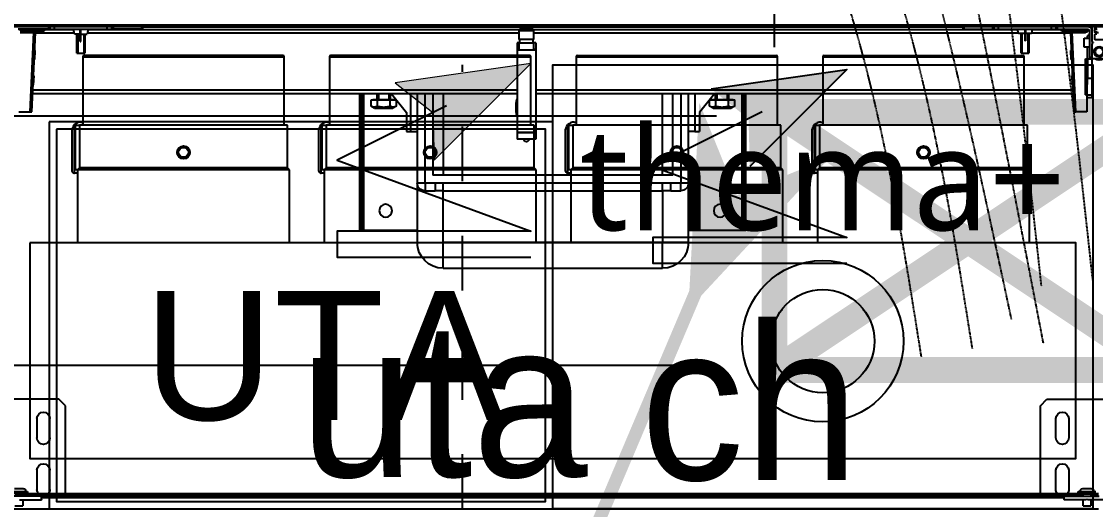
# Model space of a CAD drawing. Header units: millimetres. Extents: x 454430 to 532383, y -370512 to -310890.
# Drawn here: x 466463 to 467295, y -354856 to -354477 of the extents above; entities that cross this region are included whole.
import ezdxf

# ---------------------------------------------------------------- set-up
doc = ezdxf.new("R2010")
doc.units = ezdxf.units.MM
for name, pattern in [('prlm_ef', [0.165, 0.1, -0.065]), ('prlm_gaz', [36, 24, -3, 0, -3, 0, -3, 0, -3]), ('prlm_vmc', [0.282222, 0.141111, -0.141111])]:
    doc.linetypes.add(name, pattern=pattern)
doc.layers.add('_GAZELEC-BOITE INCORPO', color=36, linetype='Continuous', lineweight=18)
for name, color, linetype in [('_GAZELEC-EAU CHAUDE', 1, 'Continuous'), ('GAZ-EU FLECHE', 42, 'Continuous'), ('prlm-CHAUFF', 30, 'Continuous'), ('prlm-EAU-EF', 161, 'Continuous'), ('prlm-ELEC-CFO', 201, 'Continuous'), ('prlm-GAZ', 20, 'Continuous'), ('prlm-MOD', 64, 'Continuous')]:
    doc.layers.add(name, color=color, linetype=linetype)
doc.styles.add('Arial', font='arial.ttf')
doc.styles.add('prlm-chauff', font='trebucbi.ttf', dxfattribs={"height": 18})
doc.styles.add('prlm-elec-cfo', font='comic.ttf', dxfattribs={"height": 12})
doc.styles.get("Standard").update_dxf_attribs({"font": 'arial.ttf'})
doc.dimstyles.new('200', dxfattribs={"dimtxt": 150, "dimasz": 25, "dimexe": 50, "dimexo": 50, "dimgap": 20, "dimtad": 1, "dimdec": 0, "dimlfac": 0.1, "dimdsep": 46, "dimtxsty": 'Arial', "dimblk1": 'DOTBLANK', "dimblk2": 'DOTBLANK', "dimsah": 1, "dimcen": 25, "dimclrd": 5, "dimclre": 5, "dimadec": 0, "dimazin": 0, "dimtfac": 1, "dimtdec": 0, "dimtmove": 0, "dimatfit": 3, "dimldrblk": 'DOTBLANK', "dimfxl": 50, "dimtolj": 1, "dimtzin": 0, "dimarcsym": 0})

# ---------------------------------------------------------------- blocks, each defined once
blk = doc.blocks.new('xi.uta')
at = {"layer": 'prlm-ELEC-CFO', "lineweight": 5}
blk.add_hatch(color=0, dxfattribs=at).paths.add_polyline_path([(-3, 6), (-0.103, 3.699), (0, 0), (7.5, 7.5)])
at = {"layer": 'prlm-ELEC-CFO', "color": 0, "lineweight": 5, "flags": 128}
blk.add_lwpolyline([(-3, 6), (-0.103, 3.699), (0, 0), (7.5, 7.5)], close=True, dxfattribs=at)
at = {"layer": 'prlm-ELEC-CFO', "color": 0}
blk.add_lwpolyline([(0.955, 4.227), (-7.5, 0), (7.5, -5.5), (-7.5, -5.5), (-7.5, -7.5), (7.5, -7.5)], dxfattribs=at)
blk = doc.blocks.new('xi.CH')
at = {"layer": 'prlm-ELEC-CFO', "lineweight": 5}
blk.add_hatch(color=0, dxfattribs=at).paths.add_polyline_path([(-3, 6), (-0.103, 3.699), (0, 0), (7.5, 7.5)])
at = {"layer": 'prlm-ELEC-CFO', "color": 0}
for points in [[(-3, 6), (7.5, 7.5), (0, 0)], [(0.955, 4.227), (-7.5, 0), (7.5, -5.5), (-7.5, -5.5), (-7.5, -7.5), (7.5, -7.5)]]:
    blk.add_lwpolyline(points, dxfattribs=at)
blk = doc.blocks.new('MTI900_Alu_390')
at = {"layer": 'prlm-MOD', "color": 1, "linetype": 'Continuous'}
for p, q in [((-4.225, 0), (4.225, 0)), ((-4.165, -0.025), (-4.105, -0.025)), ((-4.13, -0.07), (-3.963, -0.07)), ((-4.105, -0.07), (-4.105, -0.025)), ((-3.96, -0.073), (-3.96, -0.097)), ((3.96, -0.073), (3.96, -0.097)), ((4.13, -0.07), (3.963, -0.07)), ((4.105, -0.025), (4.165, -0.025)), ((4.105, -0.025), (4.105, -0.07)), ((4.135, -0.075), (4.13, -0.07)), ((4.14, -0.07), (4.135, -0.075)), ((4.267, -0.07), (4.14, -0.07)), ((4.165, -0.07), (4.165, -0.025)), ((-3.963, -0.1), (-4.229, -0.1)), ((-4.203, -0.125), (-4.067, -0.125)), ((-4.203, -0.135), (-4.067, -0.135)), ((-4.1675, -0.158), (-4.1025, -0.158)), ((-4.105, -0.115), (-4.165, -0.115)), ((-4.105, -0.115), (-4.105, -0.1)), ((-4.105, -0.105), (4.105, -0.105)), ((-4.095, -0.125), (-4.105, -0.115)), ((-4.1, -0.12), (4.1, -0.12)), ((-4.067, -0.125), (-4.067, -0.12)), ((-4.067, -0.135), (-4.067, -0.125)), ((-3.995, -0.3), (-3.995, -0.15)), ((-3.96, -0.09), (3.96, -0.09)), ((-3.895, -0.15), (-3.895, -0.3)), ((-3.775, -0.12), (-3.775, -0.8)), ((3.775, -0.12), (3.775, -0.8)), ((3.895, -0.15), (3.895, -0.3)), ((3.963, -0.1), (4.229, -0.1)), ((3.995, -0.3), (3.995, -0.15)), ((4.067, -0.12), (4.067, -0.125)), ((4.067, -0.125), (4.203, -0.125)), ((4.067, -0.125), (4.067, -0.135)), ((4.067, -0.135), (4.203, -0.135)), ((4.105, -0.115), (4.095, -0.125)), ((4.1025, -0.158), (4.1675, -0.158)), ((4.105, -0.1), (4.105, -0.115)), ((4.165, -0.115), (4.105, -0.115)), ((4.165, -0.115), (4.165, -0.1)), ((4.165, -0.105), (4.225, -0.105)), ((4.175, -0.125), (4.165, -0.115)), ((4.17, -0.12), (4.225, -0.12)), ((-3.995, -0.7), (-3.995, -0.55)), ((-3.895, -0.55), (-3.895, -0.7)), ((3.895, -0.55), (3.895, -0.7)), ((3.995, -0.7), (3.995, -0.55)), ((-3.775, -0.8), (-3.825, -0.85)), ((3.775, -0.8), (3.825, -0.85)), ((-3.825, -0.85), (-4.305, -0.85)), ((3.825, -0.85), (4.305, -0.85)), ((-0.85, -1.865), (0.85, -1.865)), ((-0.85, -1.865), (-0.85, -2.065)), ((0.85, -1.865), (0.85, -2.065)), ((-1.05, -2.525), (-1.05, -2.065)), ((-1.05, -2.065), (-0.85, -2.065)), ((0.85, -2.065), (-0.85, -2.065)), ((-0.85, -2.065), (-0.85, -2.465)), ((0.85, -2.465), (0.85, -2.065)), ((1.05, -2.065), (0.85, -2.065)), ((1.05, -2.065), (1.05, -2.525)), ((-1.495, -2.16), (-1.495, -3.215)), ((-1.48, -2.16), (-1.495, -2.16)), ((-1.48, -2.16), (-1.48, -3.215)), ((-1.48, -2.16), (-1.465, -2.16)), ((-1.465, -2.16), (-1.05, -2.16)), ((-1.465, -2.16), (-1.465, -3.215)), ((1.05, -2.16), (1.465, -2.16)), ((1.465, -2.16), (1.48, -2.16)), ((1.465, -2.16), (1.465, -3.215)), ((1.48, -2.16), (1.48, -3.215)), ((1.48, -2.16), (1.495, -2.16)), ((1.495, -2.16), (1.495, -3.215)), ((-0.99, -2.465), (-0.9124, -2.465)), ((-0.99, -2.525), (-0.99, -2.465)), ((-0.85, -2.465), (-0.9124, -2.465)), ((-0.9124, -2.525), (-0.9124, -2.465)), ((-0.85, -2.465), (0.85, -2.465)), ((-0.85, -2.465), (-0.85, -2.5242)), ((0.9124, -2.465), (0.85, -2.465)), ((0.85, -2.465), (0.85, -2.5242)), ((0.9124, -2.465), (0.99, -2.465)), ((0.9124, -2.465), (0.9124, -2.525)), ((0.99, -2.465), (0.99, -2.525)), ((-1.05, -3.215), (-1.05, -2.525)), ((-0.99, -2.525), (-1.05, -2.525)), ((-0.99, -2.525), (-0.99, -3.215)), ((-0.9124, -2.525), (-0.99, -2.525)), ((0.85, -2.5242), (-0.85, -2.5242)), ((0.99, -2.525), (0.9124, -2.525)), ((0.99, -3.215), (0.99, -2.525)), ((1.05, -2.525), (0.99, -2.525)), ((1.05, -2.525), (1.05, -3.215)), ((0.93, -2.585), (-0.93, -2.585)), ((-0.93, -3.215), (-0.93, -2.585)), ((-0.85, -3.215), (-0.85, -2.585)), ((0.85, -2.585), (0.85, -3.215)), ((0.93, -2.585), (0.93, -3.215)), ((-0.2775, -2.915), (-0.2775, -2.865)), ((-0.1325, -2.865), (-0.2775, -2.865)), ((-0.1325, -2.915), (-0.1325, -2.865)), ((-1.1342, -2.925), (-1.1, -2.925)), ((-1.1342, -3.0705), (-1.1342, -2.925)), ((-1.1, -2.925), (-1.1, -3.215)), ((-1.1, -2.925), (-1.05, -2.925)), ((-0.1325, -2.915), (-0.2775, -2.915)), ((-0.2775, -2.9175), (-0.2775, -2.915)), ((-0.2775, -2.9175), (-0.1325, -2.9175)), ((-0.2775, -3.5575), (-0.2775, -2.9175)), ((-0.1325, -2.9175), (-0.1325, -2.915)), ((-0.1325, -3.5575), (-0.1325, -2.9175)), ((1.1, -2.925), (1.05, -2.925)), ((1.1, -3.215), (1.1, -2.925)), ((1.1, -2.925), (1.1342, -2.925)), ((1.1342, -3.0705), (1.1342, -2.925)), ((-4.1351, -3.077), (-4.05, -3.077)), ((-4.0221, -3.692), (-4.05, -3.077)), ((-4.05, -3.077), (-4.035, -3.077)), ((-4.035, -3.077), (-4.0071, -3.6913)), ((-1.2504, -3.215), (-1.1342, -3.0705)), ((1.2504, -3.215), (1.1342, -3.0705)), ((4.0071, -3.6913), (4.035, -3.077)), ((4.05, -3.077), (4.0221, -3.692)), ((4.035, -3.077), (4.05, -3.077)), ((4.1351, -3.077), (4.05, -3.077)), ((4.136, -3.497), (4.1351, -3.077)), ((-1.38, -3.106), (-1.4081, -3.1204)), ((-1.4081, -3.1204), (-1.4081, -3.17)), ((-1.38, -3.106), (-1.24, -3.106)), ((-1.3591, -3.1204), (-1.3591, -3.17)), ((-1.2609, -3.1204), (-1.2609, -3.17)), ((-1.2119, -3.1204), (-1.24, -3.106)), ((-1.2119, -3.1204), (-1.2119, -3.1671)), ((1.24, -3.106), (1.2119, -3.1204)), ((1.2119, -3.1204), (1.2119, -3.1671)), ((1.24, -3.106), (1.38, -3.106)), ((1.2609, -3.1204), (1.2609, -3.17)), ((1.3591, -3.1204), (1.3591, -3.17)), ((1.4081, -3.1204), (1.38, -3.106)), ((1.4081, -3.1204), (1.4081, -3.17)), ((-0.2775, -3.215), (-4.0287, -3.215)), ((-1.4081, -3.17), (-1.3836, -3.17)), ((-1.395, -3.17), (-1.395, -3.172)), ((-1.395, -3.172), (-1.225, -3.172)), ((-1.3836, -3.17), (-1.3591, -3.17)), ((-1.36, -3.172), (-1.36, -3.215)), ((-1.3591, -3.17), (-1.31, -3.17)), ((-1.3508, -3.215), (-1.3508, -3.172)), ((-1.31, -3.17), (-1.2609, -3.17)), ((-1.2692, -3.215), (-1.2692, -3.172)), ((-1.2609, -3.17), (-1.2364, -3.17)), ((-1.26, -3.215), (-1.26, -3.172)), ((-1.2364, -3.17), (-1.2142, -3.17)), ((-1.225, -3.172), (-1.225, -3.17)), ((4.0287, -3.215), (-0.1325, -3.215)), ((1.2142, -3.17), (1.2364, -3.17)), ((1.225, -3.17), (1.225, -3.172)), ((1.225, -3.172), (1.395, -3.172)), ((1.2364, -3.17), (1.2609, -3.17)), ((1.26, -3.172), (1.26, -3.215)), ((1.2609, -3.17), (1.31, -3.17)), ((1.2692, -3.215), (1.2692, -3.172)), ((1.31, -3.17), (1.3591, -3.17)), ((1.3508, -3.215), (1.3508, -3.172)), ((1.3591, -3.17), (1.3836, -3.17)), ((1.36, -3.215), (1.36, -3.172)), ((1.3836, -3.17), (1.4081, -3.17)), ((1.395, -3.172), (1.395, -3.17)), ((4.125, -3.207), (4.125, -3.487)), ((4.125, -3.207), (4.175, -3.207)), ((4.1353, -3.187), (4.175, -3.187)), ((4.175, -3.187), (4.175, -3.207)), ((4.175, -3.207), (4.175, -3.337)), ((-0.2775, -3.245), (-4.0274, -3.245)), ((-4.0205, -3.2854), (-4.0255, -3.2857)), ((-4.0205, -3.2854), (-4.0173, -3.3556)), ((4.0274, -3.245), (-0.1325, -3.245)), ((4.0173, -3.3556), (4.0205, -3.2854)), ((4.0255, -3.2857), (4.0205, -3.2854)), ((-4.0223, -3.3558), (-4.0173, -3.3556)), ((4.0173, -3.3556), (4.0223, -3.3558)), ((4.14, -3.337), (4.175, -3.337)), ((4.14, -3.487), (4.14, -3.337)), ((4.175, -3.337), (4.175, -3.487)), ((-4.0116, -3.4816), (-4.0166, -3.4819)), ((-4.0116, -3.4816), (-4.0084, -3.5518)), ((4.0084, -3.5518), (4.0116, -3.4816)), ((4.0166, -3.4819), (4.0116, -3.4816)), ((4.125, -3.487), (4.14, -3.487)), ((4.14, -3.487), (4.155, -3.487)), ((4.14, -3.487), (4.14, -3.577)), ((4.155, -3.487), (4.175, -3.487)), ((4.155, -3.497), (4.155, -3.487)), ((4.175, -3.487), (4.175, -3.49)), ((4.175, -3.49), (4.175, -3.6008)), ((4.272, -3.487), (4.178, -3.487)), ((-4.0134, -3.552), (-4.0084, -3.5518)), ((-3.685, -3.532), (-3.625, -3.532)), ((-3.685, -3.532), (-3.685, -3.677)), ((-3.6789, -3.677), (-3.6789, -3.532)), ((-3.6311, -3.677), (-3.6311, -3.532)), ((-3.625, -3.677), (-3.625, -3.532)), ((-0.2775, -3.5575), (-0.1325, -3.5575)), ((-0.2775, -3.56), (-0.2775, -3.5575)), ((-0.2775, -3.61), (-0.2775, -3.56)), ((-0.26, -3.56), (-0.2775, -3.56)), ((-0.26, -3.5575), (-0.26, -3.6075)), ((-0.15, -3.6075), (-0.15, -3.5575)), ((-0.1325, -3.56), (-0.15, -3.56)), ((-0.1325, -3.56), (-0.1325, -3.5575)), ((-0.1325, -3.61), (-0.1325, -3.56)), ((3.625, -3.532), (3.685, -3.532)), ((3.625, -3.532), (3.625, -3.682)), ((3.6311, -3.682), (3.6311, -3.532)), ((3.6789, -3.682), (3.6789, -3.532)), ((3.685, -3.682), (3.685, -3.532)), ((4.0084, -3.5518), (4.0134, -3.552)), ((4.14, -3.4972), (4.136, -3.497)), ((4.155, -3.702), (4.155, -3.497)), ((4.175, -3.497), (4.155, -3.497)), ((4.195, -3.5614), (4.195, -3.5226)), ((-3.66, -3.6225), (-3.655, -3.6225)), ((-3.66, -3.6225), (-3.66, -3.6361)), ((-3.66, -3.6361), (-3.655, -3.6361)), ((-3.66, -3.6361), (-3.66, -3.717)), ((-3.655, -3.6225), (-3.655, -3.6361)), ((-3.655, -3.6361), (-3.655, -3.717)), ((-0.255, -3.61), (-0.2775, -3.61)), ((-0.15, -3.6075), (-0.26, -3.6075)), ((-0.15, -3.6375), (-0.26, -3.6375)), ((-0.26, -3.6375), (-0.26, -3.7075)), ((-0.255, -3.6075), (-0.255, -3.6375)), ((-0.155, -3.6375), (-0.155, -3.6075)), ((-0.1325, -3.61), (-0.155, -3.61)), ((-0.15, -3.7075), (-0.15, -3.6375)), ((3.655, -3.6411), (3.655, -3.6275)), ((3.66, -3.6275), (3.655, -3.6275)), ((3.655, -3.717), (3.655, -3.6411)), ((3.66, -3.6411), (3.655, -3.6411)), ((3.66, -3.6411), (3.66, -3.6275)), ((3.66, -3.717), (3.66, -3.6411)), ((4.115, -3.577), (4.115, -3.647)), ((4.155, -3.577), (4.115, -3.577)), ((4.115, -3.647), (4.155, -3.647)), ((4.14, -3.647), (4.14, -3.6567)), ((4.175, -3.6232), (4.175, -3.6008)), ((4.175, -3.6232), (4.175, -3.734)), ((4.1759, -3.6029), (4.1829, -3.6099)), ((4.1829, -3.6141), (4.1759, -3.6211)), ((4.195, -3.674), (4.195, -3.64)), ((4.198, -3.637), (4.266, -3.637)), ((-4.375, -3.737), (4.375, -3.737)), ((-3.9067, -3.717), (-4.14, -3.717)), ((-4.105, -3.712), (-4.135, -3.712)), ((-4.125, -3.692), (-4.0221, -3.692)), ((-4.125, -3.702), (-4.105, -3.702)), ((-4.105, -3.702), (-3.965, -3.702)), ((-4.105, -3.702), (-4.105, -3.712)), ((-4.105, -3.712), (-4.105, -3.717)), ((-3.965, -3.712), (-4.105, -3.712)), ((-4.0071, -3.6913), (-4.0221, -3.692)), ((-4.022, -3.6925), (-4.0221, -3.692)), ((-3.7066, -3.685), (-4.0074, -3.685)), ((-4.0071, -3.6913), (-4.007, -3.6925)), ((-3.965, -3.702), (-3.945, -3.702)), ((-3.965, -3.702), (-3.965, -3.712)), ((-3.965, -3.717), (-3.965, -3.712)), ((-3.935, -3.712), (-3.965, -3.712)), ((-3.935, -3.712), (-3.935, -3.717)), ((-3.935, -3.715), (-3.7126, -3.715)), ((-3.9067, -3.737), (-3.9067, -3.717)), ((-3.9067, -3.717), (-3.8932, -3.717)), ((-3.8932, -3.717), (-3.86, -3.717)), ((-3.8932, -3.717), (-3.8932, -3.737)), ((-3.86, -3.717), (-3.45, -3.717)), ((-3.86, -3.717), (-3.86, -3.737)), ((-3.705, -3.677), (-3.713, -3.717)), ((-3.66, -3.677), (-3.705, -3.677)), ((-3.655, -3.677), (-3.605, -3.677)), ((-3.597, -3.717), (-3.605, -3.677)), ((-0.26, -3.685), (-3.6034, -3.685)), ((-3.5974, -3.715), (-0.25, -3.715)), ((-3.45, -3.717), (-3.45, -3.737)), ((-3.45, -3.717), (-3.4168, -3.717)), ((-3.4168, -3.737), (-3.4168, -3.717)), ((-3.4168, -3.717), (-3.4033, -3.717)), ((-3.185, -3.717), (-3.4033, -3.717)), ((-3.4033, -3.717), (-3.4033, -3.737)), ((-3.185, -3.717), (-3.175, -3.717)), ((-3.185, -3.737), (-3.185, -3.717)), ((-3.175, -3.717), (-3.175, -3.737)), ((-3.175, -3.735), (-0.2433, -3.735)), ((-0.26, -3.7075), (-0.15, -3.7075)), ((-0.25, -3.7075), (-0.25, -3.7225)), ((-0.25, -3.7225), (-0.16, -3.7225)), ((-0.1667, -3.735), (3.175, -3.735)), ((-0.16, -3.7225), (-0.16, -3.7075)), ((-0.16, -3.715), (3.5984, -3.715)), ((3.6044, -3.685), (-0.15, -3.685)), ((3.175, -3.717), (3.185, -3.717)), ((3.175, -3.737), (3.175, -3.717)), ((3.185, -3.717), (3.4033, -3.717)), ((3.185, -3.717), (3.185, -3.737)), ((3.4033, -3.737), (3.4033, -3.717)), ((3.4033, -3.717), (3.4168, -3.717)), ((3.4168, -3.717), (3.45, -3.717)), ((3.4168, -3.717), (3.4168, -3.737)), ((3.45, -3.717), (3.86, -3.717)), ((3.45, -3.717), (3.45, -3.737)), ((3.605, -3.682), (3.598, -3.717)), ((3.655, -3.682), (3.605, -3.682)), ((3.705, -3.682), (3.66, -3.682)), ((3.712, -3.717), (3.705, -3.682)), ((4.0074, -3.685), (3.7056, -3.685)), ((3.7116, -3.715), (3.935, -3.715)), ((3.86, -3.717), (3.8932, -3.717)), ((3.86, -3.717), (3.86, -3.737)), ((3.8932, -3.717), (3.9067, -3.717)), ((3.8932, -3.737), (3.8932, -3.717)), ((3.9067, -3.717), (4.14, -3.717)), ((3.9067, -3.717), (3.9067, -3.737)), ((3.935, -3.717), (3.935, -3.712)), ((3.965, -3.712), (3.935, -3.712)), ((3.945, -3.702), (3.965, -3.702)), ((3.965, -3.702), (4.105, -3.702)), ((3.965, -3.712), (3.965, -3.702)), ((3.965, -3.712), (3.965, -3.717)), ((4.105, -3.712), (3.965, -3.712)), ((4.007, -3.6925), (4.0071, -3.6913)), ((4.0071, -3.6913), (4.0221, -3.692)), ((4.0221, -3.692), (4.022, -3.6925)), ((4.0221, -3.692), (4.125, -3.692)), ((4.105, -3.702), (4.125, -3.702)), ((4.105, -3.712), (4.105, -3.702)), ((4.105, -3.717), (4.105, -3.712)), ((4.135, -3.712), (4.105, -3.712)), ((4.125, -3.692), (4.125, -3.702)), ((4.135, -3.712), (4.135, -3.717)), ((4.165, -3.7265), (4.165, -3.737)), ((4.175, -3.734), (4.175, -3.737)), ((4.195, -3.722), (4.195, -3.693)), ((4.195, -3.695), (4.215, -3.695)), ((4.215, -3.715), (4.195, -3.715)), ((4.2109, -3.677), (4.198, -3.677)), ((4.198, -3.69), (4.2252, -3.69)), ((4.198, -3.725), (4.212, -3.725)), ((4.375, -3.747), (-4.375, -3.747))]:
    blk.add_line(p, q, dxfattribs=at)
for centre, radius in [((-1.295, -2.31), 0.05), ((1.295, -2.31), 0.05), ((4.23, -3.542), 0.035), ((4.23, -3.542), 0.03)]:
    blk.add_circle(centre, radius, dxfattribs=at)
for centre, radius, start, end in [((-3.963, -0.073), 0.003, 0, 90), ((3.963, -0.073), 0.003, 90, 180), ((-4.1025, -0.138), 0.02, 270, 8.62693), ((-4.1025, -0.133), 0.02, 352.81924, 354.26083), ((-3.945, -0.15), 0.05, 143.1301, 180), ((-3.963, -0.097), 0.003, 270, 0), ((-3.945, -0.15), 0.05, 0, 36.8699), ((3.945, -0.15), 0.05, 143.1301, 180), ((3.963, -0.097), 0.003, 180, 270), ((3.945, -0.15), 0.05, 0, 36.8699), ((4.1025, -0.138), 0.02, 171.37307, 270), ((4.1025, -0.133), 0.02, 185.73917, 187.18076), ((4.1675, -0.138), 0.02, 270, 8.62693), ((4.1675, -0.133), 0.02, 352.81924, 354.26083), ((-3.945, -0.3), 0.05, 180, 0), ((3.945, -0.3), 0.05, 180, 0), ((-3.945, -0.55), 0.05, 0, 180), ((3.945, -0.55), 0.05, 0, 180), ((-3.945, -0.7), 0.05, 180, 0), ((3.945, -0.7), 0.05, 180, 0), ((-0.85, -2.065), 0.2, 90, 180), ((0.85, -2.065), 0.2, 0, 90), ((-0.99, -2.525), 0.06, 90, 180), ((0.99, -2.525), 0.06, 0, 90), ((-0.205, -2.865), 0.02, 0, 180), ((0, -3.11), 0.285, 166.82645, 193.17355), ((-1.3836, -3.1624), 0.0487, 59.74223, 120.25777), ((-1.2364, -3.1624), 0.0487, 59.74223, 120.25777), ((1.2364, -3.1624), 0.0487, 59.74223, 120.25777), ((1.3836, -3.1624), 0.0487, 59.74223, 120.25777), ((4.178, -3.49), 0.003, 90, 180), ((4.23, -3.542), 0.065, 57.79577, 122.20423), ((4.23, -3.542), 0.04, 33.92723, 355.99937), ((4.16, -3.6567), 0.02, 180, 230.11594), ((4.178, -3.6008), 0.003, 180, 225), ((4.178, -3.6232), 0.003, 135, 180), ((4.1808, -3.612), 0.003, 315, 45), ((4.198, -3.64), 0.003, 90, 180), ((-3.997, -3.692), 0.01, 182.60256, 270), ((-3.945, -3.712), 0.01, 0, 90), ((-0.235, -3.7225), 0.015, 180, 255.16489), ((-0.175, -3.7225), 0.015, 284.83511, 0), ((3.945, -3.712), 0.01, 90, 180), ((3.997, -3.692), 0.01, 270, 357.39744), ((4.125, -3.712), 0.02, 347.58795, 90), ((4.125, -3.712), 0.01, 0, 90), ((4.14, -3.702), 0.035, 270, 0), ((4.14, -3.702), 0.015, 270, 0), ((4.1151, -3.7104), 0.05, 37.08606, 50.11594), ((4.178, -3.734), 0.003, 180, 270), ((4.198, -3.674), 0.003, 180, 270), ((4.198, -3.693), 0.003, 90, 180), ((4.198, -3.722), 0.003, 180, 270)]:
    blk.add_arc(centre, radius, start, end, dxfattribs=at)
for centre, major_axis, ratio, start_param, end_param in [((-4.022, -3.6931), (0.015, 0.0007), 0.045361, 0, 1.568734), ((-3.997, -3.692), (0.025, 0), 0.4, 3.187016, 4.712389), ((3.997, -3.692), (-0.025, 0), 0.4, 1.570796, 3.096169), ((4.022, -3.6931), (-0.015, 0.0007), 0.045361, -1.568734, 0)]:
    blk.add_ellipse(centre, major_axis=major_axis, ratio=ratio, start_param=start_param, end_param=end_param, dxfattribs=at)
for points, knots in [([(-0.85, -2.5242), (-0.8604, -2.5242), (-0.8708, -2.5243), (-0.8916, -2.5247), (-0.902, -2.525), (-0.9124, -2.525)], [0, 0, 0, 0, 0.5, 0.5, 1, 1, 1, 1]), ([(0.9124, -2.525), (0.902, -2.525), (0.8916, -2.5247), (0.8708, -2.5243), (0.8604, -2.5242), (0.85, -2.5242)], [0, 0, 0, 0, 0.5, 0.5, 1, 1, 1, 1]), ([(-1.3591, -3.1204), (-1.3511, -3.1183), (-1.343, -3.1166), (-1.3306, -3.1149), (-1.3265, -3.1144), (-1.3182, -3.1138), (-1.3141, -3.1137), (-1.3017, -3.1137), (-1.2935, -3.1143), (-1.2772, -3.1166), (-1.269, -3.1183), (-1.2609, -3.1204)], [0, 0, 0, 0, 0.25, 0.25, 0.375, 0.375, 0.5, 0.5, 0.75, 0.75, 1, 1, 1, 1]), ([(1.2609, -3.1204), (1.269, -3.1183), (1.2772, -3.1166), (1.2935, -3.1143), (1.3017, -3.1137), (1.3141, -3.1137), (1.3182, -3.1138), (1.3265, -3.1144), (1.3306, -3.1149), (1.343, -3.1166), (1.3511, -3.1183), (1.3591, -3.1204)], [0, 0, 0, 0, 0.25, 0.25, 0.5, 0.5, 0.625, 0.625, 0.75, 0.75, 1, 1, 1, 1])]:
    blk.add_open_spline(points, degree=3, knots=knots, dxfattribs=at)
blk = doc.blocks.new('xi.thema+')
at = {"layer": 'prlm-CHAUFF', "color": 7, "linetype": 'prlm_vmc', "ltscale": 30}
for points in [[(-27.9, 0), (-27.9, 34.4)], [(27.9, 0), (27.9, 34.4)]]:
    blk.add_lwpolyline(points, dxfattribs=at)
at = {"layer": 'prlm-CHAUFF', "color": 0}
blk.add_lwpolyline([(-20.9, 0), (-20.9, 34.4), (20.9, 34.4), (20.9, 0)], close=True, dxfattribs=at)
for radius in [6.25, 4]:
    blk.add_circle((0, 13), radius, dxfattribs=at)
at = {"layer": 'prlm-CHAUFF', "color": 0, "insert": (0, 25.539), "char_height": 8, "width": 7.19706, "attachment_point": 5, "style": 'prlm-chauff'}
blk.add_mtext('thema+', dxfattribs=at)
blk = doc.blocks.new('xi.uta-yzen-g')
at = {"layer": 'prlm-CHAUFF', "ltscale": 50}
for p, q in [((-36.4, 35.02), (-20.8, 35.02)), ((-36.4, 35.02), (-36.4, 29.72)), ((-20.9, 35.12), (-36.3, 35.12)), ((-20.8, 29.72), (-20.8, 35.02)), ((-17.3, 35.02), (-1.7, 35.02)), ((-17.3, 35.02), (-17.3, 29.72)), ((-1.8, 35.12), (-17.2, 35.12)), ((-1.7, 29.72), (-1.7, 35.02)), ((1.8, 35.02), (17.4, 35.02)), ((1.8, 35.02), (1.8, 29.72)), ((1.9, 35.12), (17.3, 35.12)), ((17.4, 29.72), (17.4, 35.02)), ((20.9, 35.02), (36.5, 35.02)), ((20.9, 35.02), (20.9, 29.72)), ((21, 35.12), (36.4, 35.12)), ((36.5, 29.72), (36.5, 35.02)), ((-36.55, 29.97), (-36.4, 29.97)), ((-17.45, 29.97), (-17.3, 29.97)), ((1.65, 29.97), (1.8, 29.97)), ((20.75, 29.97), (20.9, 29.97)), ((-37.25, 29.216), (-37.25, 26.22)), ((-37.056, 29.72), (-36.65, 29.72)), ((-37.056, 29.72), (-37.056, 26.02)), ((-37, 29.72), (-37, 26.27)), ((-36.98, 29.72), (-36.98, 26.27)), ((-20.55, 29.72), (-36.65, 29.72)), ((-36.65, 29.72), (-36.65, 26.42)), ((-20.55, 26.42), (-20.55, 29.72)), ((-18.15, 29.216), (-18.15, 26.22)), ((-17.956, 29.72), (-17.55, 29.72)), ((-17.956, 29.72), (-17.956, 26.02)), ((-17.9, 29.72), (-17.9, 26.27)), ((-17.88, 29.72), (-17.88, 26.27)), ((-1.45, 29.72), (-17.55, 29.72)), ((-17.55, 29.72), (-17.55, 26.42)), ((-1.45, 26.42), (-1.45, 29.72)), ((0.95, 29.216), (0.95, 26.22)), ((1.144, 29.72), (1.55, 29.72)), ((1.144, 29.72), (1.144, 26.02)), ((1.2, 29.72), (1.2, 26.27)), ((1.22, 29.72), (1.22, 26.27)), ((17.65, 29.72), (1.55, 29.72)), ((1.55, 29.72), (1.55, 26.42)), ((17.65, 26.42), (17.65, 29.72)), ((20.05, 29.216), (20.05, 26.22)), ((20.244, 29.72), (20.65, 29.72)), ((20.244, 29.72), (20.244, 26.02)), ((20.3, 29.72), (20.3, 26.27)), ((20.32, 29.72), (20.32, 26.27)), ((36.75, 29.72), (20.65, 29.72)), ((20.65, 29.72), (20.65, 26.42)), ((36.75, 26.42), (36.75, 29.72)), ((-37, 28.42), (-36.98, 28.42)), ((-17.9, 28.42), (-17.88, 28.42)), ((1.2, 28.42), (1.22, 28.42)), ((20.3, 28.42), (20.32, 28.42)), ((-36.98, 28.07), (-37, 28.07)), ((-37, 27.693), (-36.98, 27.693)), ((-17.88, 28.07), (-17.9, 28.07)), ((-17.9, 27.693), (-17.88, 27.693)), ((1.22, 28.07), (1.2, 28.07)), ((1.2, 27.693), (1.22, 27.693)), ((20.32, 28.07), (20.3, 28.07)), ((20.3, 27.693), (20.32, 27.693)), ((-36.98, 27.343), (-37, 27.343)), ((-37, 27.293), (-36.98, 27.293)), ((-36.98, 27.193), (-37, 27.193)), ((-17.88, 27.343), (-17.9, 27.343)), ((-17.9, 27.293), (-17.88, 27.293)), ((-17.88, 27.193), (-17.9, 27.193)), ((1.22, 27.343), (1.2, 27.343)), ((1.2, 27.293), (1.22, 27.293)), ((1.22, 27.193), (1.2, 27.193)), ((20.32, 27.343), (20.3, 27.343)), ((20.3, 27.293), (20.32, 27.293)), ((20.32, 27.193), (20.3, 27.193)), ((-36.8, 26.02), (-37.05, 26.02)), ((-36.98, 26.27), (-37, 26.27)), ((-36.8, 26.27), (-36.98, 26.27)), ((-36.65, 26.42), (-36.8, 26.27)), ((-20.4, 26.27), (-36.8, 26.27)), ((-36.8, 26.27), (-36.8, 20.62)), ((-20.55, 26.42), (-36.65, 26.42)), ((-20.4, 26.27), (-20.55, 26.42)), ((-20.4, 20.62), (-20.4, 26.27)), ((-17.7, 26.02), (-17.95, 26.02)), ((-17.88, 26.27), (-17.9, 26.27)), ((-17.7, 26.27), (-17.88, 26.27)), ((-17.55, 26.42), (-17.7, 26.27)), ((-1.3, 26.27), (-17.7, 26.27)), ((-17.7, 26.27), (-17.7, 20.62)), ((-1.45, 26.42), (-17.55, 26.42)), ((-1.3, 26.27), (-1.45, 26.42)), ((-1.3, 20.62), (-1.3, 26.27)), ((1.4, 26.02), (1.15, 26.02)), ((1.22, 26.27), (1.2, 26.27)), ((1.4, 26.27), (1.22, 26.27)), ((1.55, 26.42), (1.4, 26.27)), ((17.8, 26.27), (1.4, 26.27)), ((1.4, 26.27), (1.4, 20.62)), ((17.65, 26.42), (1.55, 26.42)), ((17.8, 26.27), (17.65, 26.42)), ((17.8, 20.62), (17.8, 26.27)), ((20.5, 26.02), (20.25, 26.02)), ((20.32, 26.27), (20.3, 26.27)), ((20.5, 26.27), (20.32, 26.27)), ((20.65, 26.42), (20.5, 26.27)), ((36.9, 26.27), (20.5, 26.27)), ((20.5, 26.27), (20.5, 20.62)), ((36.75, 26.42), (20.65, 26.42)), ((36.9, 26.27), (36.75, 26.42)), ((36.9, 20.62), (36.9, 26.27))]:
    blk.add_line(p, q, dxfattribs=at)
for points in [[(-39, 30), (-39, 0), (0, 0), (0, 30)], [(-38.429, 29.429), (-38.429, 0.571), (-0.571, 0.571), (-0.571, 29.429)], [(-40.5, 20.62), (-40.5, 3.9), (40.5, 3.9), (40.5, 20.62)]]:
    blk.add_lwpolyline(points, close=True, dxfattribs=at)
for centre, radius in [((-28.6, 27.62), 0.5), ((-28.6, 27.62), 0.48), ((-28.6, 27.62), 0.38), ((-9.5, 27.62), 0.5), ((-9.5, 27.62), 0.48), ((-9.5, 27.62), 0.38), ((9.6, 27.62), 0.5), ((9.6, 27.62), 0.48), ((9.6, 27.62), 0.38), ((28.7, 27.62), 0.5), ((28.7, 27.62), 0.48), ((28.7, 27.62), 0.38)]:
    blk.add_circle(centre, radius, dxfattribs=at)
for centre, radius, start, end in [((-36.3, 35.02), 0.1, 90, 180), ((-20.9, 35.02), 0.1, 0, 90), ((-17.2, 35.02), 0.1, 90, 180), ((-1.8, 35.02), 0.1, 0, 90), ((1.9, 35.02), 0.1, 90, 180), ((17.3, 35.02), 0.1, 0, 90), ((21, 35.02), 0.1, 90, 180), ((36.4, 35.02), 0.1, 0, 90), ((-36.55, 29.27), 0.7, 90, 136.27309), ((-17.45, 29.27), 0.7, 90, 136.27309), ((1.65, 29.27), 0.7, 90, 136.27309), ((20.75, 29.27), 0.7, 90, 136.27309), ((-36.475, 29.24), 0.776, 138.52479, 181.76751), ((-17.375, 29.24), 0.776, 138.52479, 181.76751), ((1.725, 29.24), 0.776, 138.52479, 181.76751), ((20.825, 29.24), 0.776, 138.52479, 181.76751), ((-37.05, 26.22), 0.2, 180, 268.32391), ((-37.05, 26.22), 0.2, 268.32391, 270), ((-17.95, 26.22), 0.2, 180, 268.32391), ((-17.95, 26.22), 0.2, 268.32391, 270), ((1.15, 26.22), 0.2, 180, 268.32391), ((1.15, 26.22), 0.2, 268.32391, 270), ((20.25, 26.22), 0.2, 180, 268.32391), ((20.25, 26.22), 0.2, 268.32391, 270)]:
    blk.add_arc(centre, radius, start, end, dxfattribs=at)
for centre, major_axis, ratio, start_param, end_param in [((-36.55, 28.959), (-0.45, 0), 0.974723, 5.983927, 6.283185), ((-36.55, 28.603), (-0.45, 0), 0.974723, 5.983927, 6.283185), ((-35.75, 28.603), (-1.25, 0), 0.146694, 0, 0.179125), ((-17.45, 28.959), (-0.45, 0), 0.974723, 5.983927, 6.283185), ((-17.45, 28.603), (-0.45, 0), 0.974723, 5.983927, 6.283185), ((-16.65, 28.603), (-1.25, 0), 0.146694, 0, 0.179125), ((1.65, 28.959), (-0.45, 0), 0.974723, 5.983927, 6.283185), ((1.65, 28.603), (-0.45, 0), 0.974723, 5.983927, 6.283185), ((2.45, 28.603), (-1.25, 0), 0.146694, 0, 0.179125), ((20.75, 28.959), (-0.45, 0), 0.974723, 5.983927, 6.283185), ((20.75, 28.603), (-0.45, 0), 0.974723, 5.983927, 6.283185), ((21.55, 28.603), (-1.25, 0), 0.146694, 0, 0.179125)]:
    blk.add_ellipse(centre, major_axis=major_axis, ratio=ratio, start_param=start_param, end_param=end_param, dxfattribs=at)
for points in [[(-36.982, 29.391), (-36.986, 29.379), (-36.989, 29.366), (-36.997, 29.324), (-37, 29.294), (-37, 29.265)], [(-17.882, 29.391), (-17.886, 29.379), (-17.889, 29.366), (-17.897, 29.324), (-17.9, 29.294), (-17.9, 29.265)], [(1.218, 29.391), (1.214, 29.379), (1.211, 29.366), (1.203, 29.324), (1.2, 29.294), (1.2, 29.265)], [(20.318, 29.391), (20.314, 29.379), (20.311, 29.366), (20.303, 29.324), (20.3, 29.294), (20.3, 29.265)]]:
    blk.add_open_spline(points, degree=3, knots=[0.8185803, 0.8185803, 0.8185803, 0.8185803, 0.875, 0.875, 1, 1, 1, 1], dxfattribs=at)
at = {"layer": 'prlm-CHAUFF', "ltscale": 50, "insert": (-31.697, 16.894), "char_height": 10, "width": 139.79252, "attachment_point": 1}
blk.add_mtext('UTA', dxfattribs=at)
blk = doc.blocks.new('FLECHE2')
h = blk.add_hatch(color=256)
h.dxf.hatch_style = 1
h.paths.add_polyline_path([(496271.87, -370023.32), (496278.4, -369899.22), (496300.9, -369954.84), (496356.52, -369932.35)])
at = {"const_width": 10}
for points in [[(496066.67, -370507.24), (496300.9, -369954.84), (496356.52, -369932.35), (496271.87, -370023.32), (496300.9, -369954.84), (496278.4, -369899.22), (496271.87, -370023.32), (496356.52, -369932.35), (496300.9, -369954.84), (496278.4, -369899.22), (496271.87, -370023.32)], [(496271.87, -370023.32), (496278.4, -369899.22), (496300.9, -369954.84), (496356.52, -369932.35), (496271.87, -370023.32)]]:
    blk.add_lwpolyline(points, dxfattribs=at)
blk = doc.blocks.new('_DOTBLANK')
at = {"color": 0, "linetype": 'ByBlock'}
blk.add_line((-0.5, 0), (-1, 0), dxfattribs=at)
blk.add_circle((0, 0), 0.5, dxfattribs=at)
blk = doc.blocks.new('*D211')
at = {"layer": '_GAZELEC-BOITE INCORPO', "color": 5, "lineweight": -2, "transparency": 16777216}
for p, q in [((467001.53, -354743.93), (466192.35, -354743.93)), ((466242.35, -354768.93), (466242.35, -359045.86)), ((467001.53, -359070.86), (466192.35, -359070.86))]:
    blk.add_line(p, q, dxfattribs=at)
at = {"layer": '_GAZELEC-BOITE INCORPO', "color": 5, "lineweight": -2, "transparency": 16777216, "xscale": 25, "yscale": 25, "zscale": 25}
for p, rotation in [((466242.35, -354743.93), 90), ((466242.35, -359070.86), 270)]:
    blk.add_blockref('_DOTBLANK', p, dxfattribs=dict(at, rotation=rotation))
at = {"layer": '_GAZELEC-BOITE INCORPO', "color": 0, "transparency": 16777216, "insert": (466145.71, -356907.4), "char_height": 150, "attachment_point": 5, "rotation": 90, "style": 'Arial'}
blk.add_mtext('\\A1;433', dxfattribs=at)
blk = doc.blocks.new('*D212')
at = {"layer": '_GAZELEC-BOITE INCORPO', "color": 5, "lineweight": -2, "transparency": 16777216}
for p, q in [((466242.35, -354550.84), (466242.35, -354284.79)), ((467001.53, -354550.84), (466192.35, -354550.84)), ((466242.35, -354718.93), (466242.35, -354575.84)), ((467001.53, -354743.93), (466192.35, -354743.93))]:
    blk.add_line(p, q, dxfattribs=at)
at = {"layer": '_GAZELEC-BOITE INCORPO', "color": 5, "lineweight": -2, "transparency": 16777216, "xscale": 25, "yscale": 25, "zscale": 25}
for p, rotation in [((466242.35, -354550.84), 90), ((466242.35, -354743.93), 270)]:
    blk.add_blockref('_DOTBLANK', p, dxfattribs=dict(at, rotation=rotation))
at = {"layer": '_GAZELEC-BOITE INCORPO', "color": 0, "transparency": 16777216, "insert": (466145.76, -354405.32), "char_height": 150, "attachment_point": 5, "rotation": 90, "style": 'Arial'}
blk.add_mtext('\\A1;19', dxfattribs=at)
blk = doc.blocks.new('*D214')
at = {"layer": '_GAZELEC-BOITE INCORPO', "color": 5, "lineweight": -2, "transparency": 16777216}
for p, q in [((467046.34, -354497.39), (467046.34, -354185.7)), ((467346.34, -354497.39), (467346.34, -354185.7)), ((467321.34, -354235.7), (467071.34, -354235.7))]:
    blk.add_line(p, q, dxfattribs=at)
at = {"layer": '_GAZELEC-BOITE INCORPO', "color": 5, "lineweight": -2, "transparency": 16777216, "xscale": 25, "yscale": 25, "zscale": 25, "rotation": 180}
blk.add_blockref('_DOTBLANK', (467046.34, -354235.7), dxfattribs=at)
at = {"layer": '_GAZELEC-BOITE INCORPO', "color": 5, "lineweight": -2, "transparency": 16777216, "xscale": 25, "yscale": 25, "zscale": 25}
blk.add_blockref('_DOTBLANK', (467346.34, -354235.7), dxfattribs=at)
at = {"layer": '_GAZELEC-BOITE INCORPO', "color": 0, "transparency": 16777216, "insert": (467196.34, -354139.06), "char_height": 150, "attachment_point": 5, "style": 'Arial'}
blk.add_mtext('\\A1;30', dxfattribs=at)

msp = doc.modelspace()

# ---------------------------------------------------------------- linework, layer by layer
at = {"layer": '_GAZELEC-EAU CHAUDE', "linetype": 'prlm_ef'}
msp.add_open_spline([(467253.16, -354682.5), (467247.39, -354629.7), (467241.64, -354577.06), (467228.92, -354472.26), (467221.94, -354420.1), (467210.63, -354348.63), (467207.35, -354329.05), (467201.61, -354296.93), (467199.27, -354284.36), (467194.41, -354259.24), (467191.89, -354246.69), (467184.05, -354209.08), (467178.47, -354184.05), (467160.72, -354109.12), (467147.52, -354059.38), (467104.26, -353911.06), (467070.54, -353813.37), (467011.69, -353662.87), (466989.1, -353608.85), (466951.99, -353525), (466938.15, -353494.71), (466895.73, -353404.57), (466866.27, -353345.51), (466805.38, -353228.45), (466773.95, -353170.45), (466692.58, -353023.98), (466641.61, -352935.57), (466561.24, -352796.36), (466532.55, -352746.72), (466489.08, -352670.79), (466474.43, -352645.07), (466448.68, -352599.57), (466437.6, -352579.88), (466415.42, -352540.2), (466404.34, -352520.21), (466371.23, -352459.84), (466349.36, -352419.05), (466298.42, -352320.22), (466269.95, -352261.77), (466217.73, -352143.77), (466193.99, -352084.22), (466157.58, -351976.39), (466143.65, -351928.2), (466121.61, -351831.71), (466113.49, -351783.41), (466105.43, -351697.77), (466104.05, -351660.39), (466105.64, -351606.82), (466106.6, -351590.49), (466109.37, -351559.83), (466111.06, -351545.48), (466114.32, -351523.29), (466115.61, -351515.41), (466118.42, -351499.72), (466119.95, -351491.9), (466124.89, -351468.51), (466128.64, -351453.01), (466141.88, -351404.14), (466152.92, -351371.12), (466178.02, -351305.81), (466192.09, -351273.53), (466222.38, -351209.52), (466238.6, -351177.79), (466272.38, -351114.7), (466289.94, -351083.34), (466325.56, -351020.82), (466343.63, -350989.66), (466379.48, -350927.39), (466397.26, -350896.29), (466431.74, -350834.02), (466448.44, -350802.85), (466479.98, -350740.34), (466494.82, -350709), (466511.4, -350670.42), (466514.39, -350663.31), (466520.23, -350649.06), (466523.09, -350641.91), (466531.48, -350620.43), (466536.82, -350606.04), (466552.14, -350562.69), (466561.39, -350533.54), (466586.73, -350444.86), (466600.16, -350384.61), (466621.47, -350262.45), (466629.35, -350200.55), (466641.02, -350075.44), (466644.82, -350012.24), (466649.84, -349884.89), (466651.06, -349820.75), (466652.22, -349712.55), (466652.45, -349668.64), (466652.68, -349624.66)], degree=3, knots=[0, 0, 0, 0, 159.324314, 159.324314, 318.648628, 318.648628, 378.956643, 378.956643, 417.823919, 417.823919, 456.691195, 456.691195, 534.425748, 534.425748, 689.894853, 689.894853, 1000.833063, 1000.833063, 1177.913263, 1177.913263, 1279.286847, 1279.286847, 1482.034016, 1482.034016, 1684.781185, 1684.781185, 1994.439637, 1994.439637, 2163.508886, 2163.508886, 2249.093076, 2249.093076, 2313.594884, 2313.594884, 2378.096692, 2378.096692, 2507.100309, 2507.100309, 2687.427768, 2687.427768, 2867.755228, 2867.755228, 3012.408805, 3012.408805, 3157.062382, 3157.062382, 3269.380984, 3269.380984, 3318.724506, 3318.724506, 3362.29938, 3362.29938, 3386.315699, 3386.315699, 3410.332017, 3410.332017, 3458.364654, 3458.364654, 3562.816659, 3562.816659, 3667.268665, 3667.268665, 3771.72067, 3771.72067, 3876.172675, 3876.172675, 3980.62468, 3980.62468, 4085.076685, 4085.076685, 4189.528691, 4189.528691, 4293.980696, 4293.980696, 4317.558208, 4317.558208, 4341.13572, 4341.13572, 4388.290745, 4388.290745, 4482.600793, 4482.600793, 4672.841344, 4672.841344, 4863.081896, 4863.081896, 5053.322447, 5053.322447, 5243.562998, 5243.562998, 5372.837439, 5372.837439, 5372.837439, 5372.837439], dxfattribs=at)
at = {"layer": 'prlm-EAU-EF', "linetype": 'prlm_ef'}
msp.add_spline([(467292.92, -354678.16), (467240.45, -354287.14), (466952.58, -353431.52), (466472.15, -352559.66), (466154.47, -351525.81), (466549.18, -350683.72), (466692.68, -349624.86)], degree=3, dxfattribs=at)
msp.add_open_spline([(467359.83, -354693.4), (467356.95, -354636.5), (467354.06, -354579.54), (467348.62, -354481.32), (467346.18, -354440.04), (467340.82, -354357.64), (467337.89, -354316.53), (467332.55, -354249.71), (467330.34, -354223.9), (467325.59, -354172.45), (467323.05, -354146.81), (467314.93, -354070.13), (467308.83, -354019.31), (467288.29, -353867.63), (467271.62, -353767.51), (467222.71, -353525.84), (467186.88, -353384.83), (467098.18, -353102.2), (467045.32, -352960.58), (466969.06, -352786.46), (466955.11, -352755.57), (466911.83, -352662.63), (466881.1, -352600.3), (466831.54, -352505.2), (466814.19, -352472.78), (466790.07, -352428.9), (466783.78, -352417.57), (466771.11, -352394.9), (466764.72, -352383.57), (466745.46, -352349.55), (466732.48, -352326.86), (466694.53, -352260.64), (466669.54, -352217.14), (466621.29, -352130.63), (466598.03, -352087.63), (466555.05, -352002.54), (466535.33, -351960.47), (466505.43, -351888.05), (466494.09, -351857.39), (466475.1, -351797.14), (466467.46, -351767.56), (466457.77, -351716.51), (466454.83, -351694.77), (466451.72, -351652.13), (466451.55, -351631.25), (466454.2, -351590.32), (466457.01, -351570.29), (466465.88, -351530.99), (466471.93, -351511.72), (466481.88, -351487.69), (466484.11, -351482.63), (466488.84, -351472.53), (466491.34, -351467.48), (466499.22, -351452.4), (466504.99, -351442.4), (466523.02, -351413.81), (466536.54, -351395.41), (466566.62, -351359.49), (466583.18, -351341.97), (466618.9, -351308.13), (466638.05, -351291.8), (466678.43, -351260.64), (466699.66, -351245.81), (466743.68, -351217.9), (466766.48, -351204.83), (466821.59, -351176.33), (466854.34, -351161.77), (466898.91, -351145.08), (466910.46, -351141.03), (466931.64, -351134.11), (466941.26, -351131.16), (466961.95, -351125.24), (466973.01, -351122.34), (466995.12, -351117.03), (467006.18, -351114.63), (467039.37, -351108.12), (467061.51, -351104.71), (467117.57, -351098.08), (467151.55, -351095.92), (467219.8, -351094.32), (467254.07, -351094.89), (467322.96, -351097.74), (467357.57, -351100.03), (467413.89, -351104.3), (467435.47, -351106.06), (467457.13, -351107.83)], degree=3, knots=[0, 0, 0, 0, 169.815502, 169.815502, 293.218056, 293.218056, 416.698712, 416.698712, 494.695589, 494.695589, 572.692466, 572.692466, 728.686219, 728.686219, 1040.673725, 1040.673725, 1485.71992, 1485.71992, 1930.766114, 1930.766114, 2026.451385, 2026.451385, 2217.821927, 2217.821927, 2316.211909, 2316.211909, 2350.394958, 2350.394958, 2384.578007, 2384.578007, 2452.944106, 2452.944106, 2584.282965, 2584.282965, 2715.621824, 2715.621824, 2846.960683, 2846.960683, 2945.66245, 2945.66245, 3044.364217, 3044.364217, 3119.894126, 3119.894126, 3195.424035, 3195.424035, 3270.953945, 3270.953945, 3346.483854, 3346.483854, 3366.678923, 3366.678923, 3386.873993, 3386.873993, 3427.264132, 3427.264132, 3503.227394, 3503.227394, 3579.190656, 3579.190656, 3655.153918, 3655.153918, 3731.11718, 3731.11718, 3807.080442, 3807.080442, 3910.598088, 3910.598088, 3946.653917, 3946.653917, 3976.668604, 3976.668604, 4011.252509, 4011.252509, 4045.836413, 4045.836413, 4115.004222, 4115.004222, 4220.691783, 4220.691783, 4326.379343, 4326.379343, 4432.066904, 4432.066904, 4497.387891, 4497.387891, 4497.387891, 4497.387891], dxfattribs=at)

# ---------------------------------------------------------------- block references
at = {"layer": 'prlm-ELEC-CFO', "xscale": 10, "yscale": 10, "zscale": 10}
for name, p in [('xi.uta', (466782.76, -354584.99)), ('xi.CH', (467027.31, -354589.76))]:
    msp.add_blockref(name, p, dxfattribs=at)

# ---------------------------------------------------------------- texts
at = {"layer": 'prlm-ELEC-CFO', "lineweight": 20, "char_height": 120, "attachment_point": 5, "line_spacing_factor": 0.8, "style": 'prlm-elec-cfo', "bg_fill": 3, "box_fill_scale": 1.1, "bg_fill_color": 256, "bg_fill_transparency": 0}
for s, insert in [('uta', (466790.16, -354771.07)), ('ch', (467027.31, -354773.44))]:
    msp.add_mtext(s, dxfattribs=dict(at, insert=insert))

# ---------------------------------------------------------------- dimensions: what is measured, and where the dimension line sits
at = {"layer": '_GAZELEC-BOITE INCORPO'}
dim = msp.add_linear_dim(base=(467046.34, -354235.7), p1=(467346.34, -354547.39), p2=(467046.34, -354547.39), dimstyle='200', dxfattribs=at)
dim.commit()
dim.dimension.update_dxf_attribs({"geometry": '*D214', "text_midpoint": (467196.34, -354139.06)})

# ---------------------------------------------------------------- next in the draw order: linework, layer by layer
at = {"layer": '_GAZELEC-BOITE INCORPO', "const_width": 20}
msp.add_lwpolyline([(467246.34, -354747.39), (467346.34, -354747.39), (467346.34, -354547.39), (467046.34, -354547.39), (467046.34, -354747.39), (467346.34, -354747.38), (467046.34, -354547.39), (467046.34, -354747.39), (467346.34, -354547.39)], dxfattribs=at)
at = {"layer": '_GAZELEC-EAU CHAUDE', "linetype": 'prlm_ef'}
msp.add_spline([(467319.88, -354695.43), (467288.82, -354209.36), (466753.29, -352445.08), (466443.44, -351475.98), (466954.3, -351085.96), (467460.39, -351067.96)], degree=3, dxfattribs=at)
msp.add_open_spline([(467160.17, -354737.16), (467154.7, -354702.66), (467149.28, -354668.42), (467137.14, -354600.53), (467130.44, -354566.89), (467118, -354515.05), (467113.16, -354496.65), (467104.23, -354466.03), (467100.41, -354453.78), (467093.39, -354432.76), (467090.31, -354423.96), (467083.86, -354406.42), (467080.5, -354397.67), (467069.99, -354371.52), (467062.43, -354354.23), (467040.11, -354307.34), (467024.23, -354278.27), (466989.32, -354222.93), (466970.28, -354196.66), (466933.09, -354152.61), (466915.43, -354134.15), (466878.31, -354100.43), (466858.84, -354085.18), (466833.19, -354068.26), (466827.8, -354064.87), (466817.9, -354058.95), (466813.43, -354056.39), (466804.39, -354051.42), (466799.82, -354049.02), (466785.97, -354042.07), (466776.56, -354037.76), (466744.84, -354024.55), (466721.8, -354017.05), (466674.21, -354005.32), (466649.66, -354001.11), (466599.43, -353995.87), (466573.74, -353994.84), (466521.66, -353995.85), (466495.26, -353997.88), (466442.18, -354004.87), (466415.49, -354009.82), (466365.87, -354021.61), (466342.92, -354028.11), (466301.98, -354041.55), (466283.92, -354048.14), (466241.41, -354065.22), (466217.14, -354076.25), (466169.41, -354100.44), (466145.96, -354113.59), (466076.38, -354156.37), (466031.63, -354189.07), (465946.42, -354261.39), (465905.96, -354301.01), (465829.96, -354385.91), (465794.42, -354431.18), (465728.87, -354526.09), (465698.86, -354575.72), (465644.98, -354678.03), (465621.11, -354730.7), (465580.07, -354837.73), (465562.9, -354892.1), (465535.82, -355001.17), (465525.9, -355055.88), (465513.81, -355164.3), (465511.65, -355218), (465515.52, -355323.07), (465521.55, -355374.43), (465539.98, -355462.78), (465550.71, -355500.47), (465570.4, -355553.58), (465577.21, -355570.09), (465591.33, -355600.95), (465598.53, -355615.35), (465610.57, -355637.43), (465615.07, -355645.3), (465624.4, -355660.9), (465629.22, -355668.62), (465644.14, -355691.52), (465654.71, -355706.45), (465690.5, -355753.32), (465717.94, -355783.87), (465777.3, -355841.01), (465809.21, -355867.61), (465876.36, -355916.37), (465911.6, -355938.54), (465964.85, -355967.48), (465982.02, -355976.16), (466013.67, -355990.99), (466028.1, -355997.33), (466058.36, -356009.73), (466074.21, -356015.73), (466106.14, -356026.89), (466122.21, -356032.04), (466170.75, -356046.33), (466203.54, -356054.27), (466269.9, -356067.41), (466303.47, -356072.61), (466389.01, -356082.81), (466441.45, -356086.29), (466547.53, -356089.39), (466601.17, -356089.02), (466709.26, -356086.01), (466763.7, -356083.37), (466872.96, -356077.43), (466927.79, -356074.13), (467001.32, -356070.36), (467020.02, -356069.46), (467048.97, -356068.21), (467059.22, -356067.79), (467079.69, -356067.02), (467089.91, -356066.66), (467120.56, -356065.66), (467140.94, -356065.1), (467201.98, -356063.72), (467242.52, -356063.19), (467363.76, -356062.5), (467444.08, -356063.25), (467587.7, -356065.55), (467651.11, -356066.9), (467714.46, -356068.26)], degree=3, knots=[0, 0, 0, 0, 105.565247, 105.565247, 211.130495, 211.130495, 269.723367, 269.723367, 309.073208, 309.073208, 337.43042, 337.43042, 365.787632, 365.787632, 422.502055, 422.502055, 521.948703, 521.948703, 621.39535, 621.39535, 702.37519, 702.37519, 783.355031, 783.355031, 804.634589, 804.634589, 821.938459, 821.938459, 839.242328, 839.242328, 873.850067, 873.850067, 953.747744, 953.747744, 1033.64542, 1033.64542, 1113.543097, 1113.543097, 1193.440774, 1193.440774, 1273.33845, 1273.33845, 1342.410152, 1342.410152, 1397.60093, 1397.60093, 1473.790599, 1473.790599, 1549.980269, 1549.980269, 1704.253677, 1704.253677, 1858.527084, 1858.527084, 2012.800492, 2012.800492, 2167.0739, 2167.0739, 2321.347308, 2321.347308, 2475.620716, 2475.620716, 2629.894124, 2629.894124, 2784.167532, 2784.167532, 2938.44094, 2938.44094, 3059.20057, 3059.20057, 3115.098194, 3115.098194, 3165.712324, 3165.712324, 3194.255344, 3194.255344, 3222.798364, 3222.798364, 3279.884404, 3279.884404, 3406.389456, 3406.389456, 3532.894509, 3532.894509, 3659.399561, 3659.399561, 3718.403461, 3718.403461, 3767.10239, 3767.10239, 3819.946836, 3819.946836, 3872.791281, 3872.791281, 3978.480172, 3978.480172, 4084.169063, 4084.169063, 4245.078333, 4245.078333, 4405.987602, 4405.987602, 4566.896872, 4566.896872, 4727.806141, 4727.806141, 4782.70469, 4782.70469, 4812.807611, 4812.807611, 4842.910531, 4842.910531, 4903.116372, 4903.116372, 5023.528054, 5023.528054, 5264.351418, 5264.351418, 5455.735927, 5455.735927, 5455.735927, 5455.735927], dxfattribs=at)
at = {"layer": 'prlm-EAU-EF', "linetype": 'prlm_ef'}
for points in [[(469569.09, -337923.8), (469359.11, -337923.8), (469102.15, -338022.52), (468975.85, -338111.87), (468879.4, -338292.58), (468775.2, -338623.29), (468693.87, -339307.31), (468659.34, -339692.28), (468659.34, -340125.68), (468659.34, -341243.54), (468659.34, -343906.59), (468635.92, -346330.27), (468655.08, -347590.97), (468655.08, -349506.48), (468690.14, -349958.33), (468671.53, -350288.42), (468643.5, -350669.44), (468643.5, -350926.97), (468643.5, -351938.75), (468581.99, -353897.86), (468532.4, -355117.78), (468497.86, -356209.22), (468497.86, -358069.36), (468497.86, -359957.57), (468497.86, -360088.54), (468497.86, -360443.59), (468377.17, -361121.41), (468229.39, -361474.33), (467715.51, -362036.06), (467246.45, -362337.33), (466978.93, -362508.7), (466817.36, -362645.33), (466517.25, -362979.68), (466219.29, -363420.19), (466033.92, -363964.4), (466033.92, -364366.86), (466148.58, -364880.77), (466335.66, -365201.53), (466898.35, -365503.92), (467193.02, -365526.65)], [(467254.7, -354726.88), (467191.26, -354407.45), (467109.48, -354114.83), (466734.43, -353621.94), (463870.13, -352693.99), (460907.48, -352677.44)], [(467229.99, -354708.37), (467160.88, -354410.17), (466906.73, -353910.82), (466235.71, -353735.12), (465683.11, -354113.57), (465377.74, -356249.86), (466485.89, -357104.04), (467726.01, -357215.02)], [(467199.68, -354730.9), (467133.2, -354425.71), (466836.85, -354023.74), (466237.67, -354023.74), (465573.1, -355652.24), (466031.85, -356042.08), (467049.08, -356108.25), (467713.6, -356108.25)]]:
    msp.add_spline(points, degree=3, dxfattribs=at)
at = {"layer": 'prlm-GAZ', "linetype": 'prlm_gaz', "ltscale": 0.8}
msp.add_spline([(469771.72, -349291.64), (469559.05, -349291.64), (469341.21, -349317.33), (469080.14, -349391.24), (468929.75, -349496.99), (468828.36, -349637.05), (468745.76, -349969.68), (468712.82, -350271.35), (468687.74, -350766.44), (468687.74, -352199.65), (468602.52, -357573.62), (468602.52, -359436.9), (468574.11, -360768.17), (467756.43, -362073.24), (467141.57, -362469.86), (466346.1, -363265.32), (466095.5, -363879.3), (466139.8, -364772.36), (466239.09, -365040.13), (466340.85, -365193.62), (467196.08, -365551.27), (467208.3, -365551.27)], degree=3, dxfattribs=at)

# ---------------------------------------------------------------- next in the draw order: block references
at = {"layer": 'GAZ-EU FLECHE'}
msp.add_blockref('FLECHE2', (-29286.43, 15336.25), dxfattribs=at)
at = {"layer": 'prlm-CHAUFF', "xscale": 10, "yscale": 10, "zscale": 10}
msp.add_blockref('xi.uta-yzen-g', (466874.8, -354855.09), dxfattribs=at)
at = {"layer": 'prlm-CHAUFF', "xscale": 10, "yscale": 10, "zscale": 10, "rotation": 0.0001899573391351803}
msp.add_blockref('xi.thema+', (467083.8, -354855.09), dxfattribs=at)
at = {"layer": 'prlm-MOD', "xscale": -99.99999999999976, "yscale": 99.99999999999974, "zscale": 99.99999999999969, "rotation": 180.0001153397707}
msp.add_blockref('MTI900_Alu_390', (466874.8, -354855.09), dxfattribs=at)

# ---------------------------------------------------------------- next in the draw order: dimensions: what is measured, and where the dimension line sits
at = {"layer": '_GAZELEC-BOITE INCORPO'}
for base, p2, picture, middle in [((466242.35, -354550.84), (467051.53, -354550.84), '*D212', (466145.76, -354405.32)), ((466242.35, -359070.86), (467051.53, -359070.86), '*D211', (466145.71, -356907.4))]:
    dim = msp.add_linear_dim(base=base, p1=(467051.53, -354743.93), p2=p2, angle=90, dimstyle='200', dxfattribs=at)
    dim.commit()
    dim.dimension.update_dxf_attribs({"geometry": picture, "text_midpoint": middle})

doc.saveas('drawing.dxf')
